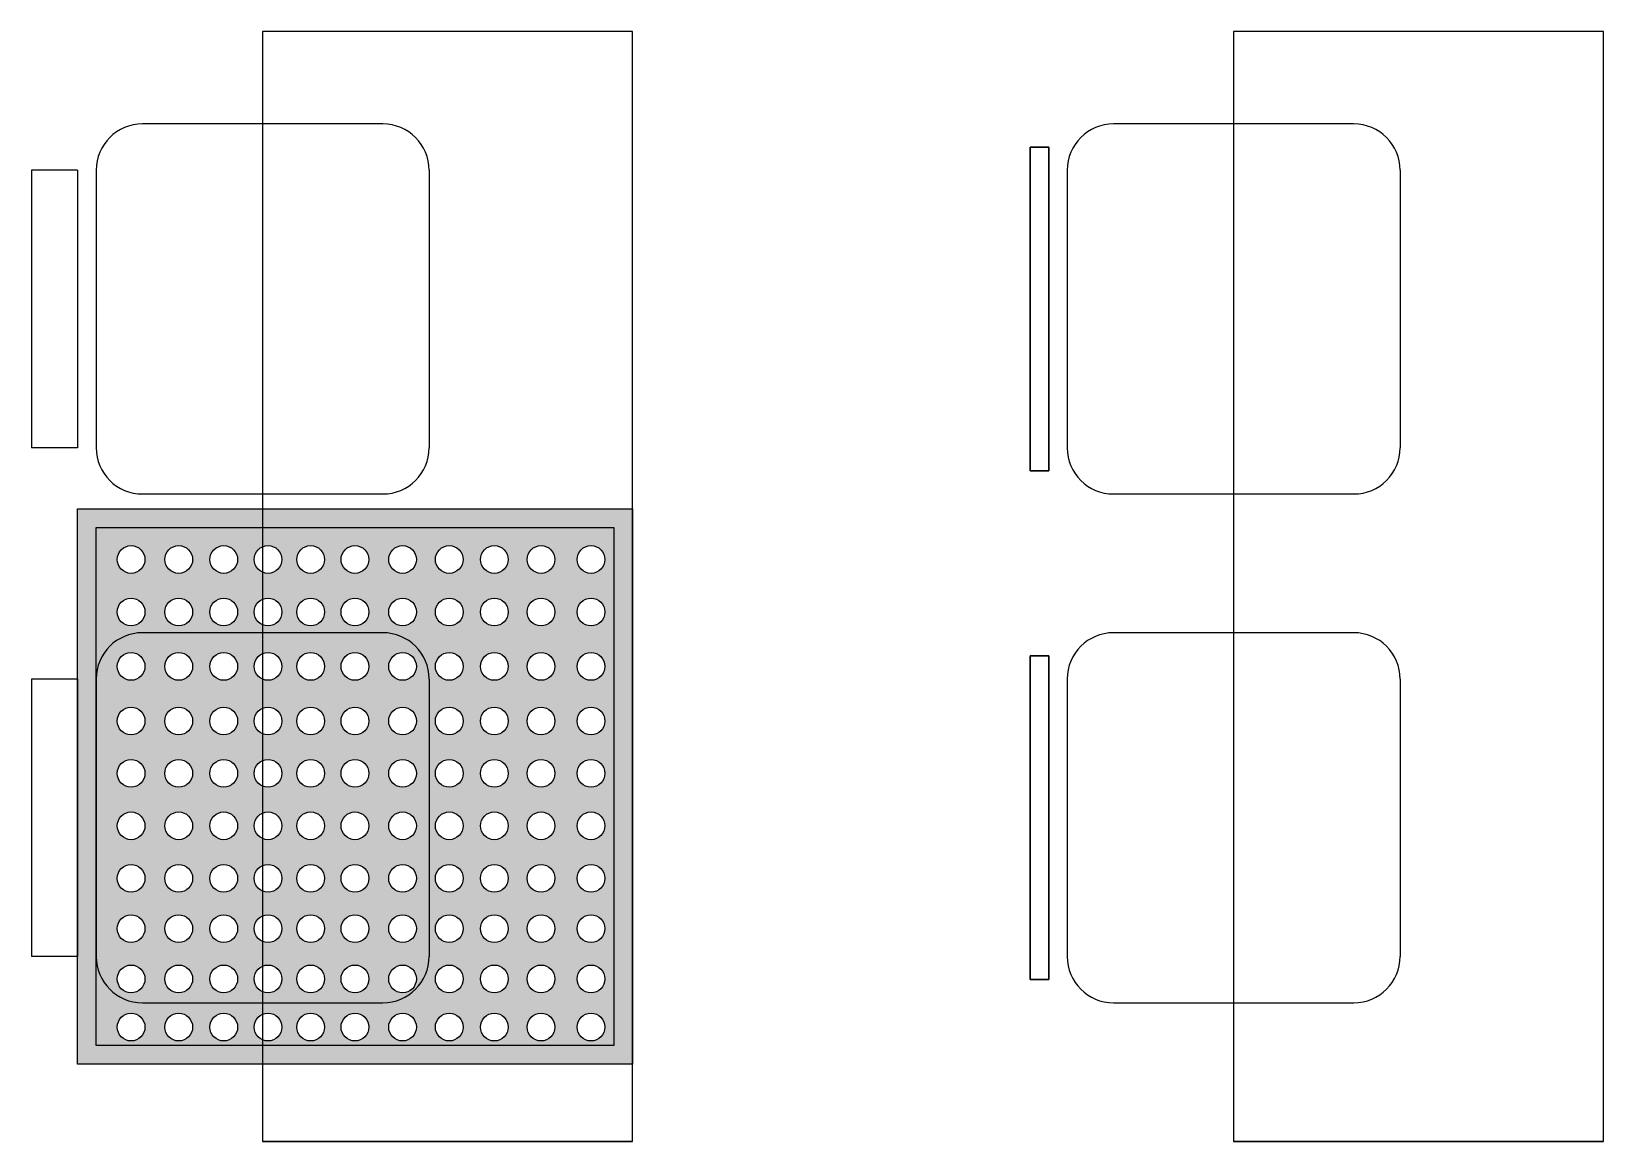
# Model space of a CAD drawing. Header units: metres. Extents: x -11 to 85, y -301 to 135.
# Drawn here: x 32.624 to 34.324, y -34.693 to -33.493 of the extents above; entities that cross this region are included whole.
import ezdxf

# ---------------------------------------------------------------- set-up
doc = ezdxf.new("R2010")
doc.units = ezdxf.units.M
doc.header["$LTSCALE"] = 0.036
doc.layers.add('arxitek borofos', color=252, linetype='Continuous')
doc.layers.add('HLEK_FL001_SYMBOLS', color=230, linetype='Continuous')

# ---------------------------------------------------------------- blocks, each defined once
blk = doc.blocks.new('led 46W tetragono')
at = {"layer": 'HLEK_FL001_SYMBOLS'}
h = blk.add_hatch(color=256, dxfattribs=at)
h.dxf.hatch_style = 1
h.paths.add_polyline_path([(104.7283, -8.1225), (104.7283, -8.7225), (105.3283, -8.7225), (105.3283, -8.1225)])
h.paths.add_polyline_path([(105.3083, -8.1425), (105.3083, -8.7025), (104.7483, -8.7025), (104.7483, -8.1425)], flags=16)
h.paths.add_polyline_path([(104.9493, -8.1771, -1), (104.9193, -8.1771, -1)], flags=0)
h.paths.add_polyline_path([(104.9954, -8.1771, -1), (104.9654, -8.1771, -1)], flags=0)
h.paths.add_polyline_path([(104.9014, -8.1771, -1), (104.8714, -8.1771, -1)], flags=0)
h.paths.add_polyline_path([(105.0432, -8.1771, -1), (105.0133, -8.1771, -1)], flags=0)
h.paths.add_polyline_path([(104.9493, -8.2338, -1), (104.9193, -8.2338, -1)], flags=0)
h.paths.add_polyline_path([(104.9954, -8.2338, -1), (104.9654, -8.2338, -1)], flags=0)
h.paths.add_polyline_path([(104.9014, -8.2338, -1), (104.8714, -8.2338, -1)], flags=0)
h.paths.add_polyline_path([(104.8526, -8.1771, -1), (104.8227, -8.1771, -1)], flags=0)
h.paths.add_polyline_path([(105.0432, -8.2338, -1), (105.0133, -8.2338, -1)], flags=0)
h.paths.add_polyline_path([(105.0946, -8.1771, -1), (105.0647, -8.1771, -1)], flags=0)
h.paths.add_polyline_path([(104.8526, -8.2338, -1), (104.8227, -8.2338, -1)], flags=0)
h.paths.add_polyline_path([(105.0946, -8.2338, -1), (105.0647, -8.2338, -1)], flags=0)
h.paths.add_polyline_path([(104.9493, -8.2927, -1), (104.9193, -8.2927, -1)], flags=0)
h.paths.add_polyline_path([(104.9954, -8.2927, -1), (104.9654, -8.2927, -1)], flags=0)
h.paths.add_polyline_path([(104.8012, -8.1771, -1), (104.7713, -8.1771, -1)], flags=0)
h.paths.add_polyline_path([(104.9014, -8.2927, -1), (104.8714, -8.2927, -1)], flags=0)
h.paths.add_polyline_path([(105.0432, -8.2927, -1), (105.0133, -8.2927, -1)], flags=0)
h.paths.add_polyline_path([(105.1452, -8.1771, -1), (105.1152, -8.1771, -1)], flags=0)
h.paths.add_polyline_path([(104.8012, -8.2338, -1), (104.7713, -8.2338, -1)], flags=0)
h.paths.add_polyline_path([(104.8526, -8.2927, -1), (104.8227, -8.2927, -1)], flags=0)
h.paths.add_polyline_path([(105.1452, -8.2338, -1), (105.1152, -8.2338, -1)], flags=0)
h.paths.add_polyline_path([(105.0946, -8.2927, -1), (105.0647, -8.2927, -1)], flags=0)
h.paths.add_polyline_path([(104.9493, -8.3517, -1), (104.9193, -8.3517, -1)], flags=0)
h.paths.add_polyline_path([(104.9954, -8.3517, -1), (104.9654, -8.3517, -1)], flags=0)
h.paths.add_polyline_path([(105.1939, -8.1771, -1), (105.164, -8.1771, -1)], flags=0)
h.paths.add_polyline_path([(104.9014, -8.3517, -1), (104.8714, -8.3517, -1)], flags=0)
h.paths.add_polyline_path([(105.0432, -8.3517, -1), (105.0133, -8.3517, -1)], flags=0)
h.paths.add_polyline_path([(104.8012, -8.2927, -1), (104.7713, -8.2927, -1)], flags=0)
h.paths.add_polyline_path([(105.1452, -8.2927, -1), (105.1152, -8.2927, -1)], flags=0)
h.paths.add_polyline_path([(105.1939, -8.2338, -1), (105.164, -8.2338, -1)], flags=0)
h.paths.add_polyline_path([(104.8526, -8.3517, -1), (104.8227, -8.3517, -1)], flags=0)
h.paths.add_polyline_path([(105.0946, -8.3517, -1), (105.0647, -8.3517, -1)], flags=0)
h.paths.add_polyline_path([(105.1939, -8.2927, -1), (105.164, -8.2927, -1)], flags=0)
h.paths.add_polyline_path([(105.2445, -8.1771, -1), (105.2145, -8.1771, -1)], flags=0)
h.paths.add_polyline_path([(104.8012, -8.3517, -1), (104.7713, -8.3517, -1)], flags=0)
h.paths.add_polyline_path([(104.9493, -8.4083, -1), (104.9193, -8.4083, -1)], flags=0)
h.paths.add_polyline_path([(104.9954, -8.4083, -1), (104.9654, -8.4083, -1)], flags=0)
h.paths.add_polyline_path([(105.1452, -8.3517, -1), (105.1152, -8.3517, -1)], flags=0)
h.paths.add_polyline_path([(104.9014, -8.4083, -1), (104.8714, -8.4083, -1)], flags=0)
h.paths.add_polyline_path([(105.0432, -8.4083, -1), (105.0133, -8.4083, -1)], flags=0)
h.paths.add_polyline_path([(105.2445, -8.2338, -1), (105.2145, -8.2338, -1)], flags=0)
h.paths.add_polyline_path([(104.8526, -8.4083, -1), (104.8227, -8.4083, -1)], flags=0)
h.paths.add_polyline_path([(105.0946, -8.4083, -1), (105.0647, -8.4083, -1)], flags=0)
h.paths.add_polyline_path([(105.1939, -8.3517, -1), (105.164, -8.3517, -1)], flags=0)
h.paths.add_polyline_path([(105.2445, -8.2927, -1), (105.2145, -8.2927, -1)], flags=0)
h.paths.add_polyline_path([(104.8012, -8.4083, -1), (104.7713, -8.4083, -1)], flags=0)
h.paths.add_polyline_path([(105.1452, -8.4083, -1), (105.1152, -8.4083, -1)], flags=0)
h.paths.add_polyline_path([(105.2985, -8.1771, -1), (105.2686, -8.1771, -1)], flags=0)
h.paths.add_polyline_path([(104.9493, -8.465, -1), (104.9193, -8.465, -1)], flags=0)
h.paths.add_polyline_path([(104.9954, -8.465, -1), (104.9654, -8.465, -1)], flags=0)
h.paths.add_polyline_path([(104.9014, -8.465, -1), (104.8714, -8.465, -1)], flags=0)
h.paths.add_polyline_path([(105.0432, -8.465, -1), (105.0133, -8.465, -1)], flags=0)
h.paths.add_polyline_path([(105.2985, -8.2338, -1), (105.2686, -8.2338, -1)], flags=0)
h.paths.add_polyline_path([(105.2445, -8.3517, -1), (105.2145, -8.3517, -1)], flags=0)
h.paths.add_polyline_path([(104.8526, -8.465, -1), (104.8227, -8.465, -1)], flags=0)
h.paths.add_polyline_path([(105.1939, -8.4083, -1), (105.164, -8.4083, -1)], flags=0)
h.paths.add_polyline_path([(105.0946, -8.465, -1), (105.0647, -8.465, -1)], flags=0)
h.paths.add_polyline_path([(105.2985, -8.2927, -1), (105.2686, -8.2927, -1)], flags=0)
h.paths.add_polyline_path([(104.8012, -8.465, -1), (104.7713, -8.465, -1)], flags=0)
h.paths.add_polyline_path([(105.1452, -8.465, -1), (105.1152, -8.465, -1)], flags=0)
h.paths.add_polyline_path([(105.2445, -8.4083, -1), (105.2145, -8.4083, -1)], flags=0)
h.paths.add_polyline_path([(104.9493, -8.5217, -1), (104.9193, -8.5217, -1)], flags=0)
h.paths.add_polyline_path([(104.9954, -8.5217, -1), (104.9654, -8.5217, -1)], flags=0)
h.paths.add_polyline_path([(105.2985, -8.3517, -1), (105.2686, -8.3517, -1)], flags=0)
h.paths.add_polyline_path([(104.9014, -8.5217, -1), (104.8714, -8.5217, -1)], flags=0)
h.paths.add_polyline_path([(105.0432, -8.5217, -1), (105.0133, -8.5217, -1)], flags=0)
h.paths.add_polyline_path([(105.1939, -8.465, -1), (105.164, -8.465, -1)], flags=0)
h.paths.add_polyline_path([(104.8526, -8.5217, -1), (104.8227, -8.5217, -1)], flags=0)
h.paths.add_polyline_path([(105.0946, -8.5217, -1), (105.0647, -8.5217, -1)], flags=0)
h.paths.add_polyline_path([(104.8012, -8.5217, -1), (104.7713, -8.5217, -1)], flags=0)
h.paths.add_polyline_path([(105.1452, -8.5217, -1), (105.1152, -8.5217, -1)], flags=0)
h.paths.add_polyline_path([(105.2985, -8.4083, -1), (105.2686, -8.4083, -1)], flags=0)
h.paths.add_polyline_path([(105.2445, -8.465, -1), (105.2145, -8.465, -1)], flags=0)
h.paths.add_polyline_path([(104.9493, -8.5761, -1), (104.9193, -8.5761, -1)], flags=0)
h.paths.add_polyline_path([(104.9954, -8.5761, -1), (104.9654, -8.5761, -1)], flags=0)
h.paths.add_polyline_path([(105.1939, -8.5217, -1), (105.164, -8.5217, -1)], flags=0)
h.paths.add_polyline_path([(104.9014, -8.5761, -1), (104.8714, -8.5761, -1)], flags=0)
h.paths.add_polyline_path([(105.0432, -8.5761, -1), (105.0133, -8.5761, -1)], flags=0)
h.paths.add_polyline_path([(104.8526, -8.5761, -1), (104.8227, -8.5761, -1)], flags=0)
h.paths.add_polyline_path([(105.0946, -8.5761, -1), (105.0647, -8.5761, -1)], flags=0)
h.paths.add_polyline_path([(105.2985, -8.465, -1), (105.2686, -8.465, -1)], flags=0)
h.paths.add_polyline_path([(104.8012, -8.5761, -1), (104.7713, -8.5761, -1)], flags=0)
h.paths.add_polyline_path([(105.2445, -8.5217, -1), (105.2145, -8.5217, -1)], flags=0)
h.paths.add_polyline_path([(105.1452, -8.5761, -1), (105.1152, -8.5761, -1)], flags=0)
h.paths.add_polyline_path([(105.1939, -8.5761, -1), (105.164, -8.5761, -1)], flags=0)
h.paths.add_polyline_path([(104.9493, -8.6305, -1), (104.9193, -8.6305, -1)], flags=0)
h.paths.add_polyline_path([(104.9954, -8.6305, -1), (104.9654, -8.6305, -1)], flags=0)
h.paths.add_polyline_path([(104.9014, -8.6305, -1), (104.8714, -8.6305, -1)], flags=0)
h.paths.add_polyline_path([(105.0432, -8.6305, -1), (105.0133, -8.6305, -1)], flags=0)
h.paths.add_polyline_path([(105.2985, -8.5217, -1), (105.2686, -8.5217, -1)], flags=0)
h.paths.add_polyline_path([(104.8526, -8.6305, -1), (104.8227, -8.6305, -1)], flags=0)
h.paths.add_polyline_path([(105.0946, -8.6305, -1), (105.0647, -8.6305, -1)], flags=0)
h.paths.add_polyline_path([(105.2445, -8.5761, -1), (105.2145, -8.5761, -1)], flags=0)
h.paths.add_polyline_path([(104.8012, -8.6305, -1), (104.7713, -8.6305, -1)], flags=0)
h.paths.add_polyline_path([(105.1452, -8.6305, -1), (105.1152, -8.6305, -1)], flags=0)
h.paths.add_polyline_path([(105.1939, -8.6305, -1), (105.164, -8.6305, -1)], flags=0)
h.paths.add_polyline_path([(104.9493, -8.6826, -1), (104.9193, -8.6826, -1)], flags=0)
h.paths.add_polyline_path([(104.9954, -8.6826, -1), (104.9654, -8.6826, -1)], flags=0)
h.paths.add_polyline_path([(105.2985, -8.5761, -1), (105.2686, -8.5761, -1)], flags=0)
h.paths.add_polyline_path([(104.9014, -8.6826, -1), (104.8714, -8.6826, -1)], flags=0)
h.paths.add_polyline_path([(105.0432, -8.6826, -1), (105.0133, -8.6826, -1)], flags=0)
h.paths.add_polyline_path([(104.8526, -8.6826, -1), (104.8227, -8.6826, -1)], flags=0)
h.paths.add_polyline_path([(105.0946, -8.6826, -1), (105.0647, -8.6826, -1)], flags=0)
h.paths.add_polyline_path([(105.2445, -8.6305, -1), (105.2145, -8.6305, -1)], flags=0)
h.paths.add_polyline_path([(104.8012, -8.6826, -1), (104.7713, -8.6826, -1)], flags=0)
h.paths.add_polyline_path([(105.1452, -8.6826, -1), (105.1152, -8.6826, -1)], flags=0)
h.paths.add_polyline_path([(105.1939, -8.6826, -1), (105.164, -8.6826, -1)], flags=0)
h.paths.add_polyline_path([(105.2985, -8.6305, -1), (105.2686, -8.6305, -1)], flags=0)
h.paths.add_polyline_path([(105.2445, -8.6826, -1), (105.2145, -8.6826, -1)], flags=0)
h.paths.add_polyline_path([(105.2985, -8.6826, -1), (105.2686, -8.6826, -1)], flags=0)
h = blk.add_hatch(color=181, dxfattribs=at)
h.dxf.hatch_style = 1
h.paths.add_polyline_path([(104.7483, -8.1425), (104.7483, -8.7025), (105.3083, -8.7025), (105.3083, -8.1425)])
h.paths.add_polyline_path([(104.9954, -8.3517, -1), (104.9654, -8.3517, -1)], flags=16)
h.paths.add_polyline_path([(105.0432, -8.3517, -1), (105.0133, -8.3517, -1)], flags=16)
h.paths.add_polyline_path([(104.9654, -8.2927, -1), (104.9954, -8.2927, -1)], flags=16)
h.paths.add_polyline_path([(105.0133, -8.2927, -1), (105.0432, -8.2927, -1)], flags=16)
h.paths.add_polyline_path([(104.9493, -8.3517, -1), (104.9193, -8.3517, -1)], flags=16)
h.paths.add_polyline_path([(104.9193, -8.2927, -1), (104.9493, -8.2927, -1)], flags=16)
h.paths.add_polyline_path([(105.0946, -8.3517, -1), (105.0647, -8.3517, -1)], flags=16)
h.paths.add_polyline_path([(105.0647, -8.2927, -1), (105.0946, -8.2927, -1)], flags=16)
h.paths.add_polyline_path([(104.9954, -8.4083, -1), (104.9654, -8.4083, -1)], flags=16)
h.paths.add_polyline_path([(105.0432, -8.4083, -1), (105.0133, -8.4083, -1)], flags=16)
h.paths.add_polyline_path([(104.9654, -8.2338, -1), (104.9954, -8.2338, -1)], flags=16)
h.paths.add_polyline_path([(105.0133, -8.2338, -1), (105.0432, -8.2338, -1)], flags=16)
h.paths.add_polyline_path([(104.9493, -8.4083, -1), (104.9193, -8.4083, -1)], flags=16)
h.paths.add_polyline_path([(105.0946, -8.4083, -1), (105.0647, -8.4083, -1)], flags=16)
h.paths.add_polyline_path([(104.9193, -8.2338, -1), (104.9493, -8.2338, -1)], flags=16)
h.paths.add_polyline_path([(105.0647, -8.2338, -1), (105.0946, -8.2338, -1)], flags=16)
h.paths.add_polyline_path([(104.9014, -8.3517, -1), (104.8714, -8.3517, -1)], flags=16)
h.paths.add_polyline_path([(104.8714, -8.2927, -1), (104.9014, -8.2927, -1)], flags=16)
h.paths.add_polyline_path([(105.1452, -8.3517, -1), (105.1152, -8.3517, -1)], flags=16)
h.paths.add_polyline_path([(105.1152, -8.2927, -1), (105.1452, -8.2927, -1)], flags=16)
h.paths.add_polyline_path([(104.9954, -8.465, -1), (104.9654, -8.465, -1)], flags=16)
h.paths.add_polyline_path([(105.0432, -8.465, -1), (105.0133, -8.465, -1)], flags=16)
h.paths.add_polyline_path([(104.9014, -8.4083, -1), (104.8714, -8.4083, -1)], flags=16)
h.paths.add_polyline_path([(104.8714, -8.2338, -1), (104.9014, -8.2338, -1)], flags=16)
h.paths.add_polyline_path([(104.9654, -8.1771, -1), (104.9954, -8.1771, -1)], flags=16)
h.paths.add_polyline_path([(105.0133, -8.1771, -1), (105.0432, -8.1771, -1)], flags=16)
h.paths.add_polyline_path([(105.1452, -8.4083, -1), (105.1152, -8.4083, -1)], flags=16)
h.paths.add_polyline_path([(104.9493, -8.465, -1), (104.9193, -8.465, -1)], flags=16)
h.paths.add_polyline_path([(105.1152, -8.2338, -1), (105.1452, -8.2338, -1)], flags=16)
h.paths.add_polyline_path([(105.0946, -8.465, -1), (105.0647, -8.465, -1)], flags=16)
h.paths.add_polyline_path([(104.9193, -8.1771, -1), (104.9493, -8.1771, -1)], flags=16)
h.paths.add_polyline_path([(105.0647, -8.1771, -1), (105.0946, -8.1771, -1)], flags=16)
h.paths.add_polyline_path([(104.8526, -8.3517, -1), (104.8227, -8.3517, -1)], flags=16)
h.paths.add_polyline_path([(104.8227, -8.2927, -1), (104.8526, -8.2927, -1)], flags=16)
h.paths.add_polyline_path([(105.1939, -8.3517, -1), (105.164, -8.3517, -1)], flags=16)
h.paths.add_polyline_path([(105.164, -8.2927, -1), (105.1939, -8.2927, -1)], flags=16)
h.paths.add_polyline_path([(104.9014, -8.465, -1), (104.8714, -8.465, -1)], flags=16)
h.paths.add_polyline_path([(104.8526, -8.4083, -1), (104.8227, -8.4083, -1)], flags=16)
h.paths.add_polyline_path([(105.1452, -8.465, -1), (105.1152, -8.465, -1)], flags=16)
h.paths.add_polyline_path([(104.8714, -8.1771, -1), (104.9014, -8.1771, -1)], flags=16)
h.paths.add_polyline_path([(104.8227, -8.2338, -1), (104.8526, -8.2338, -1)], flags=16)
h.paths.add_polyline_path([(105.1939, -8.4083, -1), (105.164, -8.4083, -1)], flags=16)
h.paths.add_polyline_path([(105.1152, -8.1771, -1), (105.1452, -8.1771, -1)], flags=16)
h.paths.add_polyline_path([(104.9954, -8.5217, -1), (104.9654, -8.5217, -1)], flags=16)
h.paths.add_polyline_path([(105.0432, -8.5217, -1), (105.0133, -8.5217, -1)], flags=16)
h.paths.add_polyline_path([(105.164, -8.2338, -1), (105.1939, -8.2338, -1)], flags=16)
h.paths.add_polyline_path([(104.9493, -8.5217, -1), (104.9193, -8.5217, -1)], flags=16)
h.paths.add_polyline_path([(105.0946, -8.5217, -1), (105.0647, -8.5217, -1)], flags=16)
h.paths.add_polyline_path([(104.8526, -8.465, -1), (104.8227, -8.465, -1)], flags=16)
h.paths.add_polyline_path([(104.8012, -8.3517, -1), (104.7713, -8.3517, -1)], flags=16)
h.paths.add_polyline_path([(104.7713, -8.2927, -1), (104.8012, -8.2927, -1)], flags=16)
h.paths.add_polyline_path([(104.8227, -8.1771, -1), (104.8526, -8.1771, -1)], flags=16)
h.paths.add_polyline_path([(105.1939, -8.465, -1), (105.164, -8.465, -1)], flags=16)
h.paths.add_polyline_path([(105.2445, -8.3517, -1), (105.2145, -8.3517, -1)], flags=16)
h.paths.add_polyline_path([(104.9014, -8.5217, -1), (104.8714, -8.5217, -1)], flags=16)
h.paths.add_polyline_path([(105.2145, -8.2927, -1), (105.2445, -8.2927, -1)], flags=16)
h.paths.add_polyline_path([(105.164, -8.1771, -1), (105.1939, -8.1771, -1)], flags=16)
h.paths.add_polyline_path([(104.8012, -8.4083, -1), (104.7713, -8.4083, -1)], flags=16)
h.paths.add_polyline_path([(105.1452, -8.5217, -1), (105.1152, -8.5217, -1)], flags=16)
h.paths.add_polyline_path([(104.7713, -8.2338, -1), (104.8012, -8.2338, -1)], flags=16)
h.paths.add_polyline_path([(105.2445, -8.4083, -1), (105.2145, -8.4083, -1)], flags=16)
h.paths.add_polyline_path([(105.2145, -8.2338, -1), (105.2445, -8.2338, -1)], flags=16)
h.paths.add_polyline_path([(104.9954, -8.5761, -1), (104.9654, -8.5761, -1)], flags=16)
h.paths.add_polyline_path([(105.0432, -8.5761, -1), (105.0133, -8.5761, -1)], flags=16)
h.paths.add_polyline_path([(104.8526, -8.5217, -1), (104.8227, -8.5217, -1)], flags=16)
h.paths.add_polyline_path([(104.8012, -8.465, -1), (104.7713, -8.465, -1)], flags=16)
h.paths.add_polyline_path([(104.9493, -8.5761, -1), (104.9193, -8.5761, -1)], flags=16)
h.paths.add_polyline_path([(105.0946, -8.5761, -1), (105.0647, -8.5761, -1)], flags=16)
h.paths.add_polyline_path([(105.1939, -8.5217, -1), (105.164, -8.5217, -1)], flags=16)
h.paths.add_polyline_path([(104.7713, -8.1771, -1), (104.8012, -8.1771, -1)], flags=16)
h.paths.add_polyline_path([(105.2445, -8.465, -1), (105.2145, -8.465, -1)], flags=16)
h.paths.add_polyline_path([(105.2145, -8.1771, -1), (105.2445, -8.1771, -1)], flags=16)
h.paths.add_polyline_path([(104.9014, -8.5761, -1), (104.8714, -8.5761, -1)], flags=16)
h.paths.add_polyline_path([(105.1452, -8.5761, -1), (105.1152, -8.5761, -1)], flags=16)
h.paths.add_polyline_path([(105.2985, -8.3517, -1), (105.2686, -8.3517, -1)], flags=16)
h.paths.add_polyline_path([(105.2686, -8.2927, -1), (105.2985, -8.2927, -1)], flags=16)
h.paths.add_polyline_path([(105.2985, -8.4083, -1), (105.2686, -8.4083, -1)], flags=16)
h.paths.add_polyline_path([(104.8012, -8.5217, -1), (104.7713, -8.5217, -1)], flags=16)
h.paths.add_polyline_path([(105.2686, -8.2338, -1), (105.2985, -8.2338, -1)], flags=16)
h.paths.add_polyline_path([(105.2445, -8.5217, -1), (105.2145, -8.5217, -1)], flags=16)
h.paths.add_polyline_path([(104.8526, -8.5761, -1), (104.8227, -8.5761, -1)], flags=16)
h.paths.add_polyline_path([(104.9954, -8.6305, -1), (104.9654, -8.6305, -1)], flags=16)
h.paths.add_polyline_path([(105.1939, -8.5761, -1), (105.164, -8.5761, -1)], flags=16)
h.paths.add_polyline_path([(105.0432, -8.6305, -1), (105.0133, -8.6305, -1)], flags=16)
h.paths.add_polyline_path([(104.9493, -8.6305, -1), (104.9193, -8.6305, -1)], flags=16)
h.paths.add_polyline_path([(105.2985, -8.465, -1), (105.2686, -8.465, -1)], flags=16)
h.paths.add_polyline_path([(105.0946, -8.6305, -1), (105.0647, -8.6305, -1)], flags=16)
h.paths.add_polyline_path([(105.2686, -8.1771, -1), (105.2985, -8.1771, -1)], flags=16)
h.paths.add_polyline_path([(104.9014, -8.6305, -1), (104.8714, -8.6305, -1)], flags=16)
h.paths.add_polyline_path([(105.1452, -8.6305, -1), (105.1152, -8.6305, -1)], flags=16)
h.paths.add_polyline_path([(104.8012, -8.5761, -1), (104.7713, -8.5761, -1)], flags=16)
h.paths.add_polyline_path([(105.2445, -8.5761, -1), (105.2145, -8.5761, -1)], flags=16)
h.paths.add_polyline_path([(105.2985, -8.5217, -1), (105.2686, -8.5217, -1)], flags=16)
h.paths.add_polyline_path([(104.8526, -8.6305, -1), (104.8227, -8.6305, -1)], flags=16)
h.paths.add_polyline_path([(105.1939, -8.6305, -1), (105.164, -8.6305, -1)], flags=16)
h.paths.add_polyline_path([(104.9954, -8.6826, -1), (104.9654, -8.6826, -1)], flags=16)
h.paths.add_polyline_path([(105.0432, -8.6826, -1), (105.0133, -8.6826, -1)], flags=16)
h.paths.add_polyline_path([(104.9493, -8.6826, -1), (104.9193, -8.6826, -1)], flags=16)
h.paths.add_polyline_path([(105.0946, -8.6826, -1), (105.0647, -8.6826, -1)], flags=16)
h.paths.add_polyline_path([(104.8012, -8.6305, -1), (104.7713, -8.6305, -1)], flags=16)
h.paths.add_polyline_path([(104.9014, -8.6826, -1), (104.8714, -8.6826, -1)], flags=16)
h.paths.add_polyline_path([(105.2985, -8.5761, -1), (105.2686, -8.5761, -1)], flags=16)
h.paths.add_polyline_path([(105.1452, -8.6826, -1), (105.1152, -8.6826, -1)], flags=16)
h.paths.add_polyline_path([(105.2445, -8.6305, -1), (105.2145, -8.6305, -1)], flags=16)
h.paths.add_polyline_path([(104.8526, -8.6826, -1), (104.8227, -8.6826, -1)], flags=16)
h.paths.add_polyline_path([(105.1939, -8.6826, -1), (105.164, -8.6826, -1)], flags=16)
h.paths.add_polyline_path([(105.2985, -8.6305, -1), (105.2686, -8.6305, -1)], flags=16)
h.paths.add_polyline_path([(104.8012, -8.6826, -1), (104.7713, -8.6826, -1)], flags=16)
h.paths.add_polyline_path([(105.2445, -8.6826, -1), (105.2145, -8.6826, -1)], flags=16)
h.paths.add_polyline_path([(105.2985, -8.6826, -1), (105.2686, -8.6826, -1)], flags=16)
for points in [[(104.7283, -8.1225), (105.3283, -8.1225), (105.3283, -8.7225), (104.7283, -8.7225)], [(104.7483, -8.1425), (105.3083, -8.1425), (105.3083, -8.7025), (104.7483, -8.7025)]]:
    blk.add_lwpolyline(points, close=True, dxfattribs=at)
for centre in [(104.7862, -8.1771), (104.8377, -8.1771), (104.8864, -8.1771), (104.9343, -8.1771), (104.9804, -8.1771), (105.0282, -8.1771), (105.0797, -8.1771), (105.1302, -8.1771), (105.1789, -8.1771), (105.2295, -8.1771), (105.2835, -8.1771), (104.7862, -8.2338), (104.8377, -8.2338), (104.8864, -8.2338), (104.9343, -8.2338), (104.9804, -8.2338), (105.0282, -8.2338), (105.0797, -8.2338), (105.1302, -8.2338), (105.1789, -8.2338), (105.2295, -8.2338), (105.2835, -8.2338), (104.7862, -8.2927), (104.8377, -8.2927), (104.8864, -8.2927), (104.9343, -8.2927), (104.9804, -8.2927), (105.0282, -8.2927), (105.0797, -8.2927), (105.1302, -8.2927), (105.1789, -8.2927), (105.2295, -8.2927), (105.2835, -8.2927), (104.7862, -8.3517), (104.8377, -8.3517), (104.8864, -8.3517), (104.9343, -8.3517), (104.9804, -8.3517), (105.0282, -8.3517), (105.0797, -8.3517), (105.1302, -8.3517), (105.1789, -8.3517), (105.2295, -8.3517), (105.2835, -8.3517), (104.7862, -8.4083), (104.8377, -8.4083), (104.8864, -8.4083), (104.9343, -8.4083), (104.9804, -8.4083), (105.0282, -8.4083), (105.0797, -8.4083), (105.1302, -8.4083), (105.1789, -8.4083), (105.2295, -8.4083), (105.2835, -8.4083), (104.7862, -8.465), (104.8377, -8.465), (104.8864, -8.465), (104.9343, -8.465), (104.9804, -8.465), (105.0282, -8.465), (105.0797, -8.465), (105.1302, -8.465), (105.1789, -8.465), (105.2295, -8.465), (105.2835, -8.465), (104.7862, -8.5217), (104.8377, -8.5217), (104.8864, -8.5217), (104.9343, -8.5217), (104.9804, -8.5217), (105.0282, -8.5217), (105.0797, -8.5217), (105.1302, -8.5217), (105.1789, -8.5217), (105.2295, -8.5217), (105.2835, -8.5217), (104.7862, -8.5761), (104.8377, -8.5761), (104.8864, -8.5761), (104.9343, -8.5761), (104.9804, -8.5761), (105.0282, -8.5761), (105.0797, -8.5761), (105.1302, -8.5761), (105.1789, -8.5761), (105.2295, -8.5761), (105.2835, -8.5761), (104.7862, -8.6305), (104.8377, -8.6305), (104.8864, -8.6305), (104.9343, -8.6305), (104.9804, -8.6305), (105.0282, -8.6305), (105.0797, -8.6305), (105.1302, -8.6305), (105.1789, -8.6305), (105.2295, -8.6305), (105.2835, -8.6305), (104.7862, -8.6826), (104.8377, -8.6826), (104.8864, -8.6826), (104.9343, -8.6826), (104.9804, -8.6826), (105.0282, -8.6826), (105.0797, -8.6826), (105.1302, -8.6826), (105.1789, -8.6826), (105.2295, -8.6826), (105.2835, -8.6826)]:
    blk.add_circle(centre, 0.015, dxfattribs=at)

msp = doc.modelspace()

# ---------------------------------------------------------------- linework, layer by layer
at = {"layer": 'arxitek borofos'}
for p, q in [((33.2737, -33.493), (32.8737, -33.493)), ((32.8737, -33.493), (32.8737, -34.693)), ((33.2737, -34.693), (33.2737, -33.493)), ((34.3237, -33.493), (33.9237, -33.493)), ((33.9237, -33.493), (33.9237, -34.693)), ((34.3237, -34.693), (34.3237, -33.493)), ((33.0037, -33.593), (32.7437, -33.593)), ((34.0537, -33.593), (33.7937, -33.593)), ((32.6237, -33.643), (32.6237, -33.943)), ((32.6737, -33.643), (32.6237, -33.643)), ((32.6737, -33.643), (32.6737, -33.943)), ((32.6937, -33.643), (32.6937, -33.943)), ((33.0537, -33.643), (33.0537, -33.943)), ((33.7237, -33.643), (33.7237, -33.943)), ((33.7437, -33.643), (33.7437, -33.943)), ((34.1037, -33.643), (34.1037, -33.943)), ((32.6737, -33.943), (32.6237, -33.943)), ((32.7437, -33.993), (33.0037, -33.993)), ((33.7937, -33.993), (34.0537, -33.993)), ((33.0037, -34.143), (32.7437, -34.143)), ((34.0537, -34.143), (33.7937, -34.143)), ((32.6237, -34.193), (32.6237, -34.493)), ((32.6737, -34.193), (32.6237, -34.193)), ((32.6737, -34.193), (32.6737, -34.493)), ((32.6937, -34.193), (32.6937, -34.493)), ((33.0537, -34.193), (33.0537, -34.493)), ((33.7237, -34.193), (33.7237, -34.493)), ((33.7437, -34.193), (33.7437, -34.493)), ((34.1037, -34.193), (34.1037, -34.493)), ((32.6737, -34.493), (32.6237, -34.493)), ((32.7437, -34.543), (33.0037, -34.543)), ((33.7937, -34.543), (34.0537, -34.543)), ((33.2737, -34.693), (32.8737, -34.693)), ((32.8737, -34.693), (33.2737, -34.693)), ((34.3237, -34.693), (33.9237, -34.693)), ((33.9237, -34.693), (34.3237, -34.693))]:
    msp.add_line(p, q, dxfattribs=at)
for centre, start, end in [((32.7437, -33.643), 90, 180), ((33.0037, -33.643), 0, 90), ((33.7937, -33.643), 90, 180), ((34.0537, -33.643), 0, 90), ((32.7437, -33.943), 180, 270), ((33.0037, -33.943), 270, 0), ((33.7937, -33.943), 180, 270), ((34.0537, -33.943), 270, 0), ((32.7437, -34.193), 90, 180), ((33.0037, -34.193), 0, 90), ((33.7937, -34.193), 90, 180), ((34.0537, -34.193), 0, 90), ((32.7437, -34.493), 180, 270), ((33.0037, -34.493), 270, 0), ((33.7937, -34.493), 180, 270), ((34.0537, -34.493), 270, 0)]:
    msp.add_arc(centre, 0.05, start, end, dxfattribs=at)
for points in [[(33.7037, -33.618, 0.8), (33.7237, -33.618, 0.8), (33.7237, -33.618, 0.62), (33.7037, -33.618, 0.62)], [(33.7237, -33.618, 0.62), (33.7037, -33.618, 0.62), (33.7037, -33.968, 0.62), (33.7237, -33.968, 0.62)], [(33.7037, -33.618, 0.62), (33.7037, -33.618, 0.8), (33.7037, -33.968, 0.8), (33.7037, -33.968, 0.62)], [(33.7037, -33.618, 0.8), (33.7237, -33.618, 0.8), (33.7237, -33.968, 0.8), (33.7037, -33.968, 0.8)], [(33.7237, -33.618, 0.8), (33.7237, -33.618, 0.62), (33.7237, -33.968, 0.62), (33.7237, -33.968, 0.8)], [(33.7037, -33.968, 0.8), (33.7237, -33.968, 0.8), (33.7237, -33.968, 0.62), (33.7037, -33.968, 0.62)], [(33.7037, -34.168, 0.8), (33.7237, -34.168, 0.8), (33.7237, -34.168, 0.62), (33.7037, -34.168, 0.62)], [(33.7237, -34.168, 0.62), (33.7037, -34.168, 0.62), (33.7037, -34.518, 0.62), (33.7237, -34.518, 0.62)], [(33.7037, -34.168, 0.62), (33.7037, -34.168, 0.8), (33.7037, -34.518, 0.8), (33.7037, -34.518, 0.62)], [(33.7037, -34.168, 0.8), (33.7237, -34.168, 0.8), (33.7237, -34.518, 0.8), (33.7037, -34.518, 0.8)], [(33.7237, -34.168, 0.8), (33.7237, -34.168, 0.62), (33.7237, -34.518, 0.62), (33.7237, -34.518, 0.8)], [(33.7037, -34.518, 0.8), (33.7237, -34.518, 0.8), (33.7237, -34.518, 0.62), (33.7037, -34.518, 0.62)]]:
    msp.add_3dface(points, dxfattribs=at)

# ---------------------------------------------------------------- block references
at = {"layer": 'HLEK_FL001_SYMBOLS'}
msp.add_blockref('led 46W tetragono', (-72.0547, -25.8867), dxfattribs=at)

doc.saveas('drawing.dxf')
